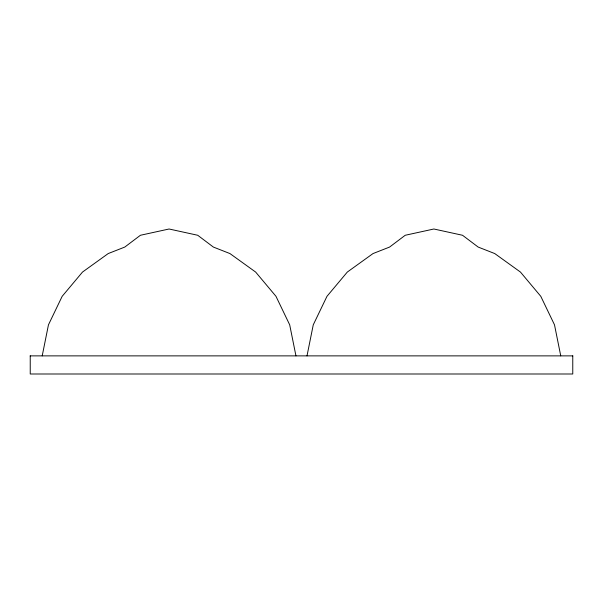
<?xml version="1.0" encoding="UTF-8"?>
<svg xmlns="http://www.w3.org/2000/svg" width="603" height="603" viewBox="0 0 603 603"><rect width="100%" height="100%" fill="white"/><g stroke="black" fill="none" stroke-linecap="round" stroke-linejoin="round"><path stroke-width="0.9" d="M42.202 355.876L48.451 324.844L62.169 296.314L82.505 272.059L108.201 253.569L124.798 247.057L140.424 235.268L169.074 229.004L197.731 235.268L213.356 247.057L229.947 253.569L255.642 272.059L275.978 296.314L289.696 324.844L295.952 355.876M307.002 355.876L313.259 324.844L326.977 296.314L347.313 272.059L373.008 253.569L389.598 247.057L405.224 235.268L433.881 229.004L462.531 235.268L478.156 247.057L494.754 253.569L520.449 272.059L540.785 296.314L554.504 324.844L560.752 355.876M30.15 355.876L572.85 355.876M572.767 355.876L572.767 373.996L30.233 373.996L30.233 355.876"/></g></svg>
